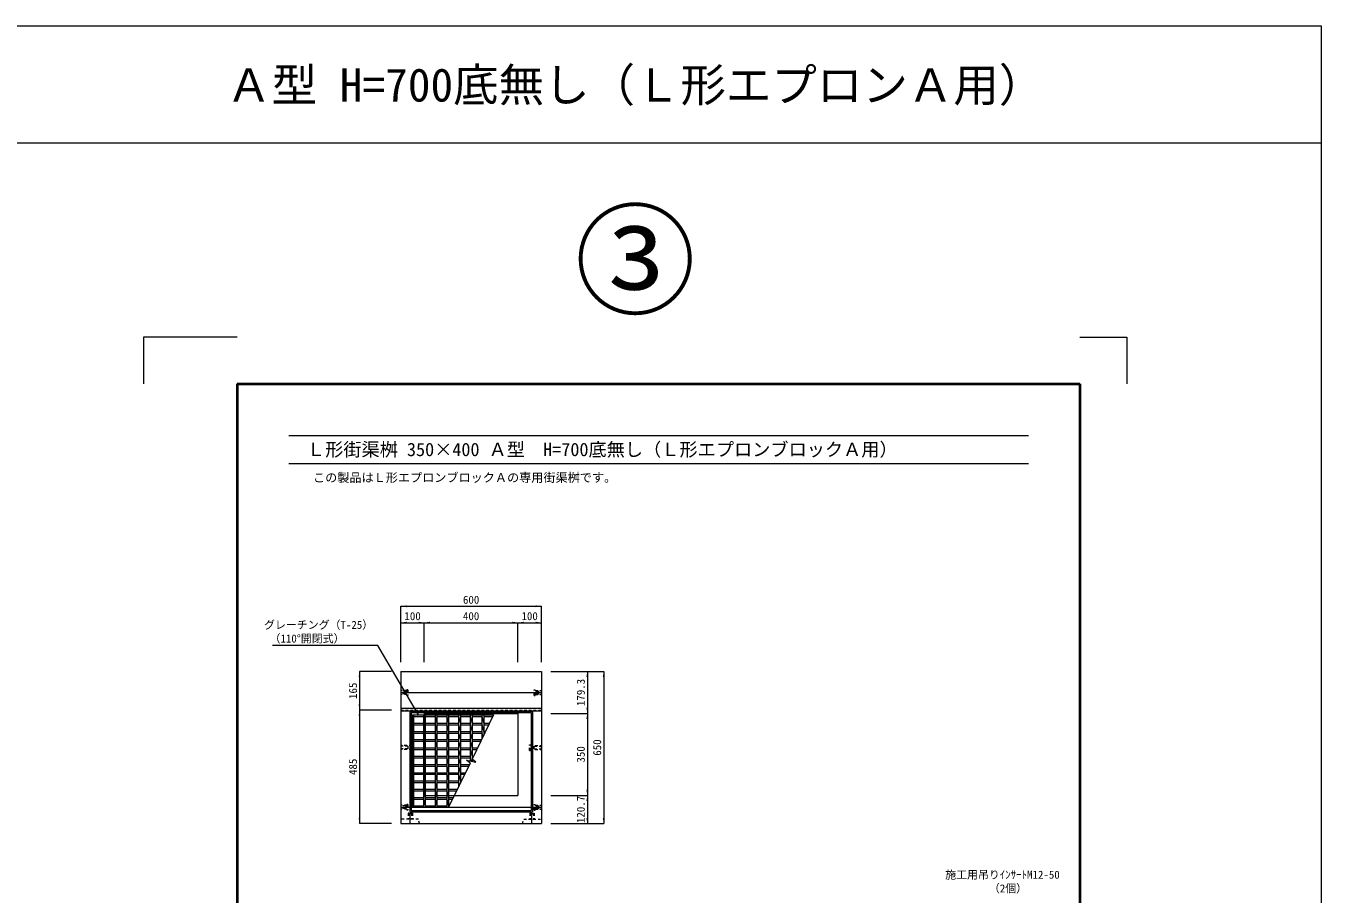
# Model space of a CAD drawing. Units: millimetres at full size. Extents: x 4177 to 21757, y -15978 to -7878.
# Drawn here: x 16224 to 21757, y -11588 to -7878 of the extents above; entities that cross this region are included whole.
import ezdxf
from ezdxf.enums import TextEntityAlignment as Align

# ---------------------------------------------------------------- set-up
doc = ezdxf.new("R2010")
doc.units = ezdxf.units.MM
doc.header["$LTSCALE"] = 15
doc.linetypes.add('USER1', pattern=[1.35, 0.75, -0.6])
doc.layers.add('0_2', color=7, linetype='Continuous')
doc.layers.add('注釈', color=2, linetype='Continuous')
for name, color, linetype, lineweight in [('Defpoints_7', 7, 'Continuous', 13), ('インサート', 3, 'USER1', 5), ('グレーチング', 7, 'Continuous', 5), ('中心線', 241, 'Continuous', 13), ('受枠', 3, 'USER1', 9), ('図枠', 7, 'Continuous', 5), ('境界ブロック', 3, 'USER1', 13), ('寸法線', 7, 'Continuous', 13), ('引出線', 4, 'Continuous', 13), ('枠', 1, 'Continuous', 9), ('補助線', 8, 'Continuous', 13), ('集水桝', 1, 'Continuous', 13)]:
    doc.layers.add(name, color=color, linetype=linetype, lineweight=lineweight)
doc.styles.add('ＭＳ ゴシック', font='')
doc.styles.get('ＭＳ ゴシック').set_extended_font_data('MS Gothic')

# ---------------------------------------------------------------- blocks, each defined once
blk = doc.blocks.new('filled_arrow')
at = {"color": 0, "linetype": 'Continuous', "lineweight": -2}
blk.add_solid([(7.5, 1.25), (0, 0), (7.5, -1.25)], dxfattribs=at)
blk = doc.blocks.new('open_arrow')
at = {"color": 0, "linetype": 'Continuous', "lineweight": -2}
blk.add_lwpolyline([(7.5, 1.25), (0, 0), (7.5, -1.25)], dxfattribs=at)

msp = doc.modelspace()

# ---------------------------------------------------------------- linework, layer by layer
at = {"layer": 'Defpoints_7'}
for p, q in [((16727.1, -9208.4), (16727.1, -9408.4)), ((17127.1, -9208.4), (16727.1, -9208.4)), ((20727.1, -9208.4), (20927.1, -9208.4)), ((20927.1, -9208.4), (20927.1, -9408.4))]:
    msp.add_line(p, q, dxfattribs=at)
at = {"layer": 'インサート'}
for p, q in [((17852.1, -10718.78), (17826.1, -10718.78)), ((17826.1, -10718.78), (17826.1, -10735.28)), ((17846.1, -10721.03), (17826.1, -10721.03)), ((17846.1, -10733.03), (17826.1, -10733.03)), ((17846.1, -10721.03), (17846.1, -10733.03)), ((17856.1, -10715.03), (17852.1, -10715.03)), ((17852.1, -10715.03), (17852.1, -10739.03)), ((17856.1, -10715.03), (17856.1, -10739.03)), ((18396.1, -10715.03), (18400.1, -10715.03)), ((18396.1, -10739.03), (18396.1, -10715.03)), ((18400.1, -10739.03), (18400.1, -10715.03)), ((18400.1, -10718.78), (18426.1, -10718.78)), ((18406.1, -10721.03), (18426.1, -10721.03)), ((18406.1, -10733.03), (18406.1, -10721.03)), ((18406.1, -10733.03), (18426.1, -10733.03)), ((18426.1, -10735.28), (18426.1, -10718.78)), ((17852.1, -10735.28), (17826.1, -10735.28)), ((17856.1, -10739.03), (17852.1, -10739.03)), ((18396.1, -10739.03), (18400.1, -10739.03)), ((18400.1, -10735.28), (18426.1, -10735.28)), ((17872.1, -10953.78), (17826.1, -10953.78)), ((17826.1, -10953.78), (17826.1, -10970.28)), ((17876.1, -10950.03), (17872.1, -10950.03)), ((17872.1, -10950.03), (17872.1, -10974.03)), ((17876.1, -10950.03), (17876.1, -10974.03)), ((18376.1, -10950.03), (18380.1, -10950.03)), ((18376.1, -10974.03), (18376.1, -10950.03)), ((18380.1, -10974.03), (18380.1, -10950.03)), ((18380.1, -10953.78), (18426.1, -10953.78)), ((18426.1, -10970.28), (18426.1, -10953.78)), ((17856.1, -10956.03), (17826.1, -10956.03)), ((17856.1, -10968.03), (17826.1, -10968.03)), ((17872.1, -10970.28), (17826.1, -10970.28)), ((17856.1, -10956.03), (17856.1, -10968.03)), ((17876.1, -10974.03), (17872.1, -10974.03)), ((18376.1, -10974.03), (18380.1, -10974.03)), ((18380.1, -10970.28), (18426.1, -10970.28)), ((18396.1, -10956.03), (18426.1, -10956.03)), ((18396.1, -10968.03), (18396.1, -10956.03)), ((18396.1, -10968.03), (18426.1, -10968.03)), ((17852.1, -11208.78), (17826.1, -11208.78)), ((17826.1, -11208.78), (17826.1, -11225.28)), ((17846.1, -11211.03), (17826.1, -11211.03)), ((17846.1, -11223.03), (17826.1, -11223.03)), ((17852.1, -11225.28), (17826.1, -11225.28)), ((17846.1, -11211.03), (17846.1, -11223.03)), ((17856.1, -11205.03), (17852.1, -11205.03)), ((17852.1, -11205.03), (17852.1, -11229.03)), ((17856.1, -11229.03), (17852.1, -11229.03)), ((17856.1, -11205.03), (17856.1, -11229.03)), ((18396.1, -11205.03), (18400.1, -11205.03)), ((18396.1, -11229.03), (18396.1, -11205.03)), ((18396.1, -11229.03), (18400.1, -11229.03)), ((18400.1, -11229.03), (18400.1, -11205.03)), ((18400.1, -11208.78), (18426.1, -11208.78)), ((18400.1, -11225.28), (18426.1, -11225.28)), ((18406.1, -11211.03), (18426.1, -11211.03)), ((18406.1, -11223.03), (18406.1, -11211.03)), ((18406.1, -11223.03), (18426.1, -11223.03)), ((18426.1, -11225.28), (18426.1, -11208.78)), ((17856.6, -11243.03), (17856.6, -11268.03)), ((17875.6, -11243.03), (17856.6, -11243.03)), ((17875.6, -11268.03), (17856.6, -11268.03)), ((17860.1, -11243.03), (17860.1, -11268.03)), ((17872.1, -11243.03), (17872.1, -11268.03)), ((17875.6, -11243.03), (17875.6, -11268.03)), ((18376.6, -11243.03), (18376.6, -11268.03)), ((18376.6, -11243.03), (18395.6, -11243.03)), ((18376.6, -11268.03), (18395.6, -11268.03)), ((18380.1, -11243.03), (18380.1, -11268.03)), ((18392.1, -11243.03), (18392.1, -11268.03)), ((18395.6, -11243.03), (18395.6, -11268.03))]:
    msp.add_line(p, q, dxfattribs=at)
at = {"layer": 'インサート', "color": 4}
for p, q in [((17857.6, -11242.53), (17857.6, -11243.03)), ((17861.25, -11242.53), (17857.6, -11242.53)), ((17860.75, -11243.03), (17857.6, -11243.03)), ((17860.75, -11243.03), (17860.75, -11246.03)), ((17871.45, -11246.03), (17860.75, -11246.03)), ((17861.25, -11242.53), (17861.25, -11245.53)), ((17870.95, -11245.53), (17861.25, -11245.53)), ((17870.95, -11242.53), (17870.95, -11245.53)), ((17874.6, -11242.53), (17870.95, -11242.53)), ((17871.45, -11243.03), (17871.45, -11246.03)), ((17874.6, -11243.03), (17871.45, -11243.03)), ((17874.6, -11242.53), (17874.6, -11243.03)), ((18377.6, -11242.53), (18377.6, -11243.03)), ((18377.6, -11242.53), (18381.25, -11242.53)), ((18377.6, -11243.03), (18380.75, -11243.03)), ((18380.75, -11243.03), (18380.75, -11246.03)), ((18380.75, -11246.03), (18391.45, -11246.03)), ((18381.25, -11242.53), (18381.25, -11245.53)), ((18381.25, -11245.53), (18390.95, -11245.53)), ((18390.95, -11242.53), (18390.95, -11245.53)), ((18390.95, -11242.53), (18394.6, -11242.53)), ((18391.45, -11243.03), (18391.45, -11246.03)), ((18391.45, -11243.03), (18394.6, -11243.03)), ((18394.6, -11242.53), (18394.6, -11243.03))]:
    msp.add_line(p, q, dxfattribs=at)
at = {"layer": 'グレーチング'}
for p, q in [((17876.1, -10822.58), (17876.1, -11217.58)), ((17876.1, -10822.58), (18222.1, -10822.58)), ((17880.6, -10822.58), (17880.6, -11217.58)), ((17880.6, -10829.58), (17922.1, -10829.58)), ((17922.1, -10822.58), (17922.1, -11217.58)), ((17922.1, -10829.58), (17930.1, -10857.85)), ((17930.1, -10822.58), (17930.1, -11217.58)), ((17930.1, -10829.58), (17972.1, -10829.58)), ((17972.1, -10822.58), (17972.1, -11217.58)), ((17972.1, -10829.58), (17980.1, -10857.85)), ((17980.1, -10822.58), (17980.1, -11217.58)), ((17980.1, -10829.58), (18022.1, -10829.58)), ((18022.1, -10822.58), (18022.1, -11217.58)), ((18022.1, -10829.58), (18030.1, -10857.85)), ((18030.1, -10822.58), (18030.1, -11217.58)), ((18030.1, -10829.58), (18072.1, -10829.58)), ((18072.1, -10822.58), (18072.1, -11131.17)), ((18072.1, -10829.58), (18080.1, -10857.85)), ((18080.1, -10822.58), (18080.1, -11114.71)), ((18080.1, -10829.58), (18122.1, -10829.58)), ((18122.1, -10822.58), (18122.1, -11019.24)), ((18122.1, -10829.58), (18130.1, -10857.85)), ((18130.1, -10822.58), (18130.1, -11020.92)), ((18130.1, -10829.58), (18172.1, -10829.58)), ((18222.1, -10822.58), (18130.47, -11011.08)), ((18172.1, -10822.58), (18172.1, -10925.44)), ((18172.1, -10829.58), (18180.1, -10857.85)), ((18180.1, -10822.58), (18180.1, -10908.98)), ((18180.1, -10829.58), (18218.7, -10829.58)), ((17880.6, -10857.85), (17922.1, -10857.85)), ((17880.6, -10864.85), (17922.1, -10864.85)), ((17880.6, -10893.12), (17922.1, -10893.12)), ((17922.1, -10864.85), (17930.1, -10893.12)), ((17930.1, -10857.85), (17972.1, -10857.85)), ((17930.1, -10864.85), (17972.1, -10864.85)), ((17930.1, -10893.12), (17972.1, -10893.12)), ((17972.1, -10864.85), (17980.1, -10893.12)), ((17980.1, -10857.85), (18022.1, -10857.85)), ((17980.1, -10864.85), (18022.1, -10864.85)), ((17980.1, -10893.12), (18022.1, -10893.12)), ((18022.1, -10864.85), (18030.1, -10893.12)), ((18030.1, -10857.85), (18072.1, -10857.85)), ((18030.1, -10864.85), (18072.1, -10864.85)), ((18030.1, -10893.12), (18072.1, -10893.12)), ((18072.1, -10864.85), (18080.1, -10893.12)), ((18080.1, -10857.85), (18122.1, -10857.85)), ((18080.1, -10864.85), (18122.1, -10864.85)), ((18080.1, -10893.12), (18122.1, -10893.12)), ((18122.1, -10864.85), (18130.1, -10893.12)), ((18130.1, -10857.85), (18172.1, -10857.85)), ((18130.1, -10864.85), (18172.1, -10864.85)), ((18130.1, -10893.12), (18172.1, -10893.12)), ((18172.1, -10864.85), (18180.1, -10893.12)), ((18180.1, -10857.85), (18204.95, -10857.85)), ((18180.1, -10864.85), (18201.55, -10864.85)), ((18180.1, -10893.12), (18187.81, -10893.12)), ((17880.6, -10900.12), (17922.1, -10900.12)), ((17880.6, -10928.4), (17922.1, -10928.4)), ((17880.6, -10935.4), (17922.1, -10935.4)), ((17922.1, -10900.12), (17930.1, -10928.4)), ((17922.1, -10935.4), (17930.1, -10963.67)), ((17930.1, -10900.12), (17972.1, -10900.12)), ((17930.1, -10928.4), (17972.1, -10928.4)), ((17930.1, -10935.4), (17972.1, -10935.4)), ((17972.1, -10900.12), (17980.1, -10928.4)), ((17972.1, -10935.4), (17980.1, -10963.67)), ((17980.1, -10900.12), (18022.1, -10900.12)), ((17980.1, -10928.4), (18022.1, -10928.4)), ((17980.1, -10935.4), (18022.1, -10935.4)), ((18022.1, -10900.12), (18030.1, -10928.4)), ((18022.1, -10935.4), (18030.1, -10963.67)), ((18030.1, -10900.12), (18072.1, -10900.12)), ((18030.1, -10928.4), (18072.1, -10928.4)), ((18030.1, -10935.4), (18072.1, -10935.4)), ((18072.1, -10900.12), (18080.1, -10928.4)), ((18072.1, -10935.4), (18080.1, -10963.67)), ((18080.1, -10900.12), (18122.1, -10900.12)), ((18080.1, -10928.4), (18122.1, -10928.4)), ((18080.1, -10935.4), (18122.1, -10935.4)), ((18122.1, -10900.12), (18130.1, -10928.4)), ((18122.1, -10935.4), (18130.1, -10963.67)), ((18130.1, -10900.12), (18172.1, -10900.12)), ((18130.1, -10928.4), (18170.66, -10928.4)), ((18130.1, -10935.4), (18167.26, -10935.4)), ((18172.1, -10900.12), (18176.63, -10916.13)), ((18180.1, -10900.12), (18184.41, -10900.12)), ((17880.6, -10963.67), (17922.1, -10963.67)), ((17880.6, -10970.67), (17922.1, -10970.67)), ((17880.6, -10998.94), (17922.1, -10998.94)), ((17880.6, -11005.94), (17922.1, -11005.94)), ((17922.1, -10970.67), (17930.1, -10998.94)), ((17922.1, -11005.94), (17930.1, -11034.21)), ((17930.1, -10963.67), (17972.1, -10963.67)), ((17930.1, -10970.67), (17972.1, -10970.67)), ((17930.1, -10998.94), (17972.1, -10998.94)), ((17930.1, -11005.94), (17972.1, -11005.94)), ((17972.1, -10970.67), (17980.1, -10998.94)), ((17972.1, -11005.94), (17980.1, -11034.21)), ((17980.1, -10963.67), (18022.1, -10963.67)), ((17980.1, -10970.67), (18022.1, -10970.67)), ((17980.1, -10998.94), (18022.1, -10998.94)), ((17980.1, -11005.94), (18022.1, -11005.94)), ((18022.1, -10970.67), (18030.1, -10998.94)), ((18022.1, -11005.94), (18030.1, -11034.21)), ((18030.1, -10963.67), (18072.1, -10963.67)), ((18030.1, -10970.67), (18072.1, -10970.67)), ((18030.1, -10998.94), (18072.1, -10998.94)), ((18030.1, -11005.94), (18072.1, -11005.94)), ((18072.1, -10970.67), (18080.1, -10998.94)), ((18072.1, -11005.94), (18080.1, -11034.21)), ((18080.1, -10963.67), (18122.1, -10963.67)), ((18080.1, -10970.67), (18122.1, -10970.67)), ((18080.1, -10998.94), (18122.1, -10998.94)), ((18080.1, -11005.94), (18122.1, -11005.94)), ((18122.1, -10970.67), (18130.1, -10998.94)), ((18122.1, -11005.94), (18126.1, -11020.08)), ((18130.1, -10963.67), (18153.52, -10963.67)), ((18130.1, -10970.67), (18150.12, -10970.67)), ((18130.1, -10998.94), (18136.37, -10998.94)), ((18130.1, -11005.94), (18132.97, -11005.94)), ((17880.6, -11034.21), (17922.1, -11034.21)), ((17880.6, -11041.21), (17922.1, -11041.21)), ((17922.1, -11041.21), (17930.1, -11069.49)), ((17930.1, -11034.21), (17972.1, -11034.21)), ((17930.1, -11041.21), (17972.1, -11041.21)), ((17972.1, -11041.21), (17980.1, -11069.49)), ((17980.1, -11034.21), (18022.1, -11034.21)), ((17980.1, -11041.21), (18022.1, -11041.21)), ((18022.1, -11041.21), (18030.1, -11069.49)), ((18121.73, -11029.07), (18030.1, -11217.58)), ((18030.1, -11034.21), (18072.1, -11034.21)), ((18030.1, -11041.21), (18072.1, -11041.21)), ((18072.1, -11041.21), (18080.1, -11069.49)), ((18080.1, -11034.21), (18119.23, -11034.21)), ((18080.1, -11041.21), (18115.83, -11041.21)), ((18121.73, -11029.07), (18105.93, -11015.83)), ((18105.93, -11015.83), (18146.27, -11024.32)), ((18146.27, -11024.32), (18130.47, -11011.08)), ((17880.6, -11069.49), (17922.1, -11069.49)), ((17880.6, -11076.49), (17922.1, -11076.49)), ((17880.6, -11104.76), (17922.1, -11104.76)), ((17880.6, -11111.76), (17922.1, -11111.76)), ((17922.1, -11076.49), (17930.1, -11104.76)), ((17922.1, -11111.76), (17930.1, -11140.03)), ((17930.1, -11069.49), (17972.1, -11069.49)), ((17930.1, -11076.49), (17972.1, -11076.49)), ((17930.1, -11104.76), (17972.1, -11104.76)), ((17930.1, -11111.76), (17972.1, -11111.76)), ((17972.1, -11076.49), (17980.1, -11104.76)), ((17972.1, -11111.76), (17980.1, -11140.03)), ((17980.1, -11069.49), (18022.1, -11069.49)), ((17980.1, -11076.49), (18022.1, -11076.49)), ((17980.1, -11104.76), (18022.1, -11104.76)), ((17980.1, -11111.76), (18022.1, -11111.76)), ((18022.1, -11076.49), (18030.1, -11104.76)), ((18022.1, -11111.76), (18030.1, -11140.03)), ((18030.1, -11069.49), (18072.1, -11069.49)), ((18030.1, -11076.49), (18072.1, -11076.49)), ((18030.1, -11104.76), (18072.1, -11104.76)), ((18030.1, -11111.76), (18072.1, -11111.76)), ((18072.1, -11076.49), (18080.1, -11104.76)), ((18072.1, -11111.76), (18075.57, -11124.03)), ((18080.1, -11069.49), (18102.08, -11069.49)), ((18080.1, -11076.49), (18098.68, -11076.49)), ((18080.1, -11104.76), (18084.94, -11104.76)), ((18080.1, -11111.76), (18081.54, -11111.76)), ((17880.6, -11140.03), (17922.1, -11140.03)), ((17880.6, -11147.03), (17922.1, -11147.03)), ((17880.6, -11175.31), (17922.1, -11175.31)), ((17922.1, -11147.03), (17930.1, -11175.31)), ((17930.1, -11140.03), (17972.1, -11140.03)), ((17930.1, -11147.03), (17972.1, -11147.03)), ((17930.1, -11175.31), (17972.1, -11175.31)), ((17972.1, -11147.03), (17980.1, -11175.31)), ((17980.1, -11140.03), (18022.1, -11140.03)), ((17980.1, -11147.03), (18022.1, -11147.03)), ((17980.1, -11175.31), (18022.1, -11175.31)), ((18022.1, -11147.03), (18030.1, -11175.31)), ((18030.1, -11140.03), (18067.79, -11140.03)), ((18030.1, -11147.03), (18064.39, -11147.03)), ((18030.1, -11175.31), (18050.65, -11175.31)), ((17876.1, -11217.58), (18030.1, -11217.58)), ((17880.6, -11182.31), (17922.1, -11182.31)), ((17880.6, -11210.58), (17922.1, -11210.58)), ((17922.1, -11182.31), (17930.1, -11210.58)), ((17930.1, -11182.31), (17972.1, -11182.31)), ((17930.1, -11210.58), (17972.1, -11210.58)), ((17972.1, -11182.31), (17980.1, -11210.58)), ((17980.1, -11182.31), (18022.1, -11182.31)), ((17980.1, -11210.58), (18022.1, -11210.58)), ((18022.1, -11182.31), (18030.1, -11210.58)), ((18030.1, -11182.31), (18047.25, -11182.31)), ((18030.1, -11210.58), (18033.5, -11210.58))]:
    msp.add_line(p, q, dxfattribs=at)
at = {"layer": '中心線'}
for p, q in [((17866.1, -11287.03), (17866.1, -11243.03)), ((18386.1, -11287.03), (18386.1, -11243.03))]:
    msp.add_line(p, q, dxfattribs=at)
at = {"layer": '受枠', "linetype": 'Continuous'}
for p, q in [((17863.6, -10806.58), (18388.6, -10806.58)), ((17863.6, -10806.58), (17863.6, -11236.58)), ((17869.6, -10812.58), (18382.6, -10812.58)), ((17869.6, -10812.58), (17869.6, -11230.58)), ((18382.6, -10812.58), (18382.6, -11230.58)), ((18388.6, -10806.58), (18388.6, -11236.58)), ((17869.6, -11230.58), (18382.6, -11230.58)), ((17863.6, -11236.58), (18388.6, -11236.58))]:
    msp.add_line(p, q, dxfattribs=at)
at = {"layer": '図枠', "lineweight": 40}
for p, q in [((17127.1, -9408.4), (20727.1, -9408.4)), ((17127.1, -9408.4), (17127.1, -14948.4)), ((20727.1, -9408.4), (20727.1, -14948.4))]:
    msp.add_line(p, q, dxfattribs=at)
at = {"layer": '図枠', "lineweight": 13}
for p, q in [((17347.1, -9628.4), (20507.1, -9628.4)), ((17347.1, -9748.4), (20507.1, -9748.4))]:
    msp.add_line(p, q, dxfattribs=at)
at = {"layer": '境界ブロック', "lineweight": 5}
msp.add_line((17826.1, -10802.03), (18426.1, -10802.03), dxfattribs=at)
at = {"layer": '寸法線'}
for p, q in [((17826.1, -10358.53), (18426.1, -10358.53)), ((17826.1, -10597.03), (17826.1, -10358.53)), ((18426.1, -10597.03), (18426.1, -10358.53)), ((17826.1, -10428.53), (17926.1, -10428.53)), ((17826.1, -10597.03), (17826.1, -10428.53)), ((17926.1, -10597.03), (17926.1, -10428.53)), ((17926.1, -10428.53), (18326.1, -10428.53)), ((17926.1, -10597.03), (17926.1, -10428.53)), ((18326.1, -10597.03), (18326.1, -10428.53)), ((18326.1, -10428.53), (18426.1, -10428.53)), ((18326.1, -10597.03), (18326.1, -10428.53)), ((18426.1, -10597.03), (18426.1, -10428.53)), ((17649.4, -10637.03), (17649.4, -10802.03)), ((17786.1, -10637.03), (17649.4, -10637.03)), ((18466.1, -10637.03), (18622.56, -10637.03)), ((18466.1, -10637.03), (18692.56, -10637.03)), ((18622.56, -10637.03), (18622.56, -10816.33)), ((18692.56, -10637.03), (18692.56, -11287.03)), ((17786.1, -10802.03), (17649.4, -10802.03)), ((17649.4, -10802.03), (17649.4, -11287.03)), ((17786.1, -10802.03), (17649.4, -10802.03)), ((18466.1, -10816.33), (18622.56, -10816.33)), ((18466.1, -10816.33), (18622.56, -10816.33)), ((18622.56, -10816.33), (18622.56, -11166.33)), ((18466.1, -11166.33), (18622.56, -11166.33)), ((18466.1, -11166.33), (18622.56, -11166.33)), ((18622.56, -11166.33), (18622.56, -11287.03)), ((17786.1, -11287.03), (17649.4, -11287.03)), ((18466.1, -11287.03), (18622.56, -11287.03)), ((18466.1, -11287.03), (18692.56, -11287.03))]:
    msp.add_line(p, q, dxfattribs=at)
at = {"layer": '引出線'}
msp.add_lwpolyline([(17901.35, -10822.58), (17727.91, -10526.69), (17277.19, -10526.69)], dxfattribs=at)
at = {"layer": '枠'}
for p, q in [((4177.1, -7878.4), (21757.1, -7878.4)), ((21757.1, -7878.4), (21757.1, -15978.4)), ((4177.1, -8378.4), (21757.1, -8378.4))]:
    msp.add_line(p, q, dxfattribs=at)
at = {"layer": '補助線'}
for p, q in [((17826.1, -10727.03), (18426.1, -10727.03)), ((17826.1, -11217.03), (18426.1, -11217.03))]:
    msp.add_line(p, q, dxfattribs=at)
at = {"layer": '集水桝'}
for p, q in [((17826.1, -10637.03), (17826.1, -11287.03)), ((17826.1, -10637.03), (18426.1, -10637.03)), ((18426.1, -10637.03), (18426.1, -11287.03)), ((18426.1, -10795.93), (17826.1, -10795.93)), ((18426.1, -10806.58), (17826.1, -10806.58)), ((17926.1, -10816.33), (18326.1, -10816.33)), ((17926.1, -10816.33), (17926.1, -11166.33)), ((18326.1, -10816.33), (18326.1, -11166.33)), ((17926.1, -11166.33), (18326.1, -11166.33)), ((17826.1, -11287.03), (18426.1, -11287.03))]:
    msp.add_line(p, q, dxfattribs=at)
at = {"layer": '集水桝', "linetype": 'USER1'}
for p, q in [((17901.1, -11268.03), (17826.1, -11268.03)), ((17906.1, -11287.03), (17901.1, -11268.03)), ((18346.1, -11287.03), (18351.1, -11268.03)), ((18351.1, -11268.03), (18426.1, -11268.03))]:
    msp.add_line(p, q, dxfattribs=at)

# ---------------------------------------------------------------- block references
at = {"layer": '寸法線', "xscale": 3.2, "yscale": 3.2}
for p in [(17826.1, -10358.53), (17826.1, -10428.53), (17926.1, -10428.53), (18326.1, -10428.53)]:
    msp.add_blockref('filled_arrow', p, dxfattribs=at)
for p, rotation in [((18426.1, -10358.53), 180), ((17926.1, -10428.53), 180), ((18326.1, -10428.53), 180), ((18426.1, -10428.53), 180), ((17649.4, -10637.03), 270), ((18622.56, -10637.03), 270), ((18692.56, -10637.03), 270), ((17649.4, -10802.03), 90), ((17649.4, -10802.03), 270), ((18622.56, -10816.33), 90), ((18622.56, -10816.33), 270), ((18622.56, -11166.33), 90), ((18622.56, -11166.33), 270), ((17649.4, -11287.03), 90), ((18622.56, -11287.03), 90), ((18692.56, -11287.03), 90)]:
    msp.add_blockref('filled_arrow', p, dxfattribs=dict(at, rotation=rotation))
at = {"layer": '引出線', "xscale": 0.16, "yscale": 0.16, "rotation": 120.4}
msp.add_blockref('open_arrow', (17901.35, -10822.58), dxfattribs=at)

# ---------------------------------------------------------------- texts
at = {"layer": '0_2', "style": 'ＭＳ ゴシック'}
msp.add_text('Ａ型 H=700底無し（Ｌ形エプロンＡ用）', height=142.4, dxfattribs=at).set_placement((18827.1, -8130.61), align=Align.MIDDLE_CENTER)
at = {"layer": '図枠', "style": 'ＭＳ ゴシック'}
for s, height, p in [('\u3000Ｌ形街渠桝 350×400 Ａ型\u3000H=700底無し（Ｌ形エプロンブロックＡ用）', 56.96, (17347.1, -9688.4)), ('\u3000\u3000この製品はＬ形エプロンブロックＡの専用街渠桝です。', 37.98, (17347.1, -9808.4))]:
    msp.add_text(s, height=height, dxfattribs=at).set_placement(p, align=Align.MIDDLE_LEFT)
at = {"layer": '寸法線', "style": 'ＭＳ ゴシック'}
for s, p in [('600', (18126.1, -10330.53)), ('100', (17876.1, -10400.53)), ('400', (18126.1, -10400.53)), ('100', (18376.1, -10400.53))]:
    msp.add_text(s, height=34.18, dxfattribs=at).set_placement(p, align=Align.MIDDLE_CENTER)
for s, p in [('179.3', (18594.56, -10726.68)), ('165', (17621.4, -10719.53)), ('650', (18664.56, -10962.03)), ('350', (18594.56, -10991.33)), ('485', (17621.4, -11044.53)), ('120.7', (18594.56, -11226.68))]:
    msp.add_text(s, height=34.18, rotation=90, dxfattribs=at).set_placement(p, align=Align.MIDDLE_CENTER)
at = {"layer": '引出線', "style": 'ＭＳ ゴシック'}
for s, p in [('グレーチング（T-25）', (17241.71, -10465.18)), ('（110°開閉式）\u3000\u3000', (17265.02, -10523.68)), ('施工用吊りｲﾝｻｰﾄM12-50', (20151.42, -11532.9)), ('\u3000\u3000\u3000\u3000（2個）', (20151.42, -11591.4))]:
    msp.add_text(s, height=34.18, dxfattribs=at).set_placement(p, align=Align.BOTTOM_LEFT)
at = {"layer": '注釈', "style": 'ＭＳ ゴシック'}
msp.add_text('③', height=379.8, dxfattribs=at).set_placement((18827.1, -8690.4), align=Align.TOP_CENTER)

doc.saveas('drawing.dxf')
